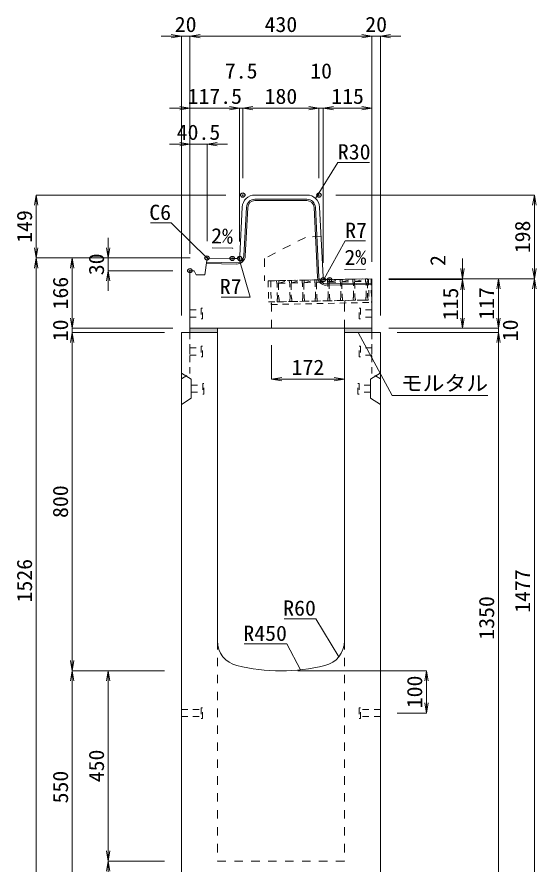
# Model space of a CAD drawing. Units: millimetres at full size. Extents: x -22536 to 51867, y -19720 to 38340.
# Drawn here: x 21276 to 22503, y -8977 to -6974 of the extents above; entities that cross this region are included whole.
import ezdxf
from ezdxf.enums import TextEntityAlignment as Align

# ---------------------------------------------------------------- set-up
doc = ezdxf.new("R2010")
doc.units = ezdxf.units.MM
doc.header["$LTSCALE"] = 20
doc.header["$PDMODE"] = 32
doc.header["$PDSIZE"] = 10
doc.linetypes.add('USER1', pattern=[2, 1, -1])
doc.linetypes.add('USER2', pattern=[1.35, 0.75, -0.6])
for name, color, linetype, lineweight in [('インサート', 3, 'USER2', 9), ('グレーチング', 7, 'USER2', 5), ('モルタル', 7, 'Continuous', 9), ('受枠', 3, 'USER2', 9), ('寸法線', 7, 'Continuous', 13), ('引出線', 4, 'Continuous', 13), ('本体', 2, 'Continuous', 13), ('目地', 132, 'Continuous', 5)]:
    doc.layers.add(name, color=color, linetype=linetype, lineweight=lineweight)
doc.layers.add('作業エリア', color=11, linetype='Continuous')
doc.styles.add('ＭＳ 明朝', font='')
doc.styles.get('ＭＳ 明朝').set_extended_font_data('MS Mincho')

# ---------------------------------------------------------------- blocks, each defined once
blk = doc.blocks.new('open_arrow')
at = {"color": 0, "linetype": 'Continuous', "lineweight": -2}
blk.add_lwpolyline([(7.5, 1.25), (0, 0), (7.5, -1.25)], dxfattribs=at)

msp = doc.modelspace()

# ---------------------------------------------------------------- hatches: boundary and pattern name
at = {"layer": 'モルタル'}
for points in [[(21750, -7720), (21750, -7710), (21685, -7710), (21685, -7720)], [(22115, -7720), (22115, -7710), (22050, -7710), (22050, -7720)]]:
    msp.add_hatch(color=256, dxfattribs=at).paths.add_polyline_path(points)

# ---------------------------------------------------------------- linework, layer by layer
at = {"layer": 'インサート'}
for p, q in [((21685, -7666.5), (21712, -7666.5)), ((21685, -7666.5), (21685, -7683.5)), ((21715, -7662.5), (21712, -7662.5)), ((21712, -7662.5), (21712, -7687.5)), ((21715, -7687.5), (21715, -7662.5)), ((22085, -7662.5), (22088, -7662.5)), ((22085, -7687.5), (22085, -7662.5)), ((22088, -7662.5), (22088, -7687.5)), ((22115, -7666.5), (22088, -7666.5)), ((22115, -7666.5), (22115, -7683.5)), ((21685, -7683.5), (21712, -7683.5)), ((21712, -7687.5), (21715, -7687.5)), ((22088, -7687.5), (22085, -7687.5)), ((22115, -7683.5), (22088, -7683.5)), ((21715, -7752.5), (21712, -7752.5)), ((21712, -7752.5), (21712, -7777.5)), ((21715, -7777.5), (21715, -7752.5)), ((22085, -7752.5), (22088, -7752.5)), ((22085, -7777.5), (22085, -7752.5)), ((22088, -7752.5), (22088, -7777.5)), ((21685, -7756.5), (21712, -7756.5)), ((21685, -7756.5), (21685, -7773.5)), ((22115, -7756.5), (22088, -7756.5)), ((22115, -7756.5), (22115, -7773.5)), ((21685, -7773.5), (21712, -7773.5)), ((21712, -7777.5), (21715, -7777.5)), ((22088, -7777.5), (22085, -7777.5)), ((22115, -7773.5), (22088, -7773.5)), ((21688.2, -7844.5), (21715.2, -7844.5)), ((21688.2, -7844.5), (21688.2, -7861.5)), ((21718.2, -7840.5), (21715.2, -7840.5)), ((21715.2, -7840.5), (21715.2, -7865.5)), ((21718.2, -7865.5), (21718.2, -7840.5)), ((22081.8, -7840.5), (22084.8, -7840.5)), ((22081.8, -7865.5), (22081.8, -7840.5)), ((22084.8, -7840.5), (22084.8, -7865.5)), ((22111.8, -7844.5), (22084.8, -7844.5)), ((22111.8, -7844.5), (22111.8, -7861.5)), ((21688.2, -7861.5), (21715.2, -7861.5)), ((21715.2, -7865.5), (21718.2, -7865.5)), ((22084.8, -7865.5), (22081.8, -7865.5)), ((22111.8, -7861.5), (22084.8, -7861.5)), ((21665, -8611.5), (21712, -8611.5)), ((21665, -8611.5), (21665, -8628.5)), ((21715, -8607.5), (21712, -8607.5)), ((21712, -8607.5), (21712, -8632.5)), ((21715, -8632.5), (21715, -8607.5)), ((22088, -8607.5), (22085, -8607.5)), ((22085, -8607.5), (22085, -8632.5)), ((22088, -8632.5), (22088, -8607.5)), ((22135, -8611.5), (22088, -8611.5)), ((22135, -8628.5), (22135, -8611.5)), ((21665, -8628.5), (21712, -8628.5)), ((21712, -8632.5), (21715, -8632.5)), ((22085, -8632.5), (22088, -8632.5)), ((22135, -8628.5), (22088, -8628.5))]:
    msp.add_line(p, q, dxfattribs=at)
at = {"layer": 'グレーチング'}
for p, q in [((21889.92, -7597.5), (22104.88, -7593.2)), ((21895.04, -7603.4), (21919.92, -7596.9)), ((21895.04, -7603.4), (21920.04, -7602.9)), ((21925.04, -7602.8), (21949.91, -7596.3)), ((21925.04, -7602.8), (21950.03, -7602.3)), ((21955.03, -7602.2), (21979.91, -7595.7)), ((21955.03, -7602.2), (21980.03, -7601.7)), ((21985.03, -7601.6), (22009.9, -7595.1)), ((21985.03, -7601.6), (22010.02, -7601.1)), ((22015.02, -7601), (22039.89, -7594.5)), ((22015.02, -7601), (22040.01, -7600.5)), ((22045.01, -7600.4), (22069.89, -7593.9)), ((22045.01, -7600.4), (22070.01, -7599.9)), ((22075.01, -7599.8), (22099.88, -7593.3)), ((22075.01, -7599.8), (22100, -7599.3)), ((21890.92, -7647.49), (22105.88, -7643.19))]:
    msp.add_line(p, q, dxfattribs=at)
for points in [[(21889.92, -7597.5), (21894.92, -7597.4), (21895.04, -7603.4), (21894.06, -7604.42), (21894.78, -7640.41), (21895.8, -7641.39), (21895.92, -7647.39), (21890.92, -7647.49), (21890.8, -7641.49), (21891.78, -7640.47), (21891.06, -7604.48), (21890.04, -7603.5)], [(21919.92, -7596.9), (21924.92, -7596.8), (21925.04, -7602.8), (21924.06, -7603.82), (21924.78, -7639.81), (21925.8, -7640.79), (21925.92, -7646.79), (21920.92, -7646.89), (21920.8, -7640.89), (21921.78, -7639.87), (21921.06, -7603.88), (21920.04, -7602.9)], [(21949.91, -7596.3), (21954.91, -7596.2), (21955.03, -7602.2), (21954.05, -7603.22), (21954.77, -7639.21), (21955.79, -7640.19), (21955.91, -7646.19), (21950.91, -7646.29), (21950.79, -7640.29), (21951.77, -7639.27), (21951.05, -7603.28), (21950.03, -7602.3)], [(21979.91, -7595.7), (21984.91, -7595.6), (21985.03, -7601.6), (21984.05, -7602.62), (21984.77, -7638.61), (21985.79, -7639.59), (21985.91, -7645.59), (21980.91, -7645.69), (21980.79, -7639.69), (21981.77, -7638.67), (21981.05, -7602.68), (21980.03, -7601.7)], [(22009.9, -7595.1), (22014.9, -7595), (22015.02, -7601), (22014.04, -7602.02), (22014.76, -7638.01), (22015.78, -7638.99), (22015.9, -7644.99), (22010.9, -7645.09), (22010.78, -7639.09), (22011.76, -7638.07), (22011.04, -7602.08), (22010.02, -7601.1)], [(22039.89, -7594.5), (22044.89, -7594.4), (22045.01, -7600.4), (22044.03, -7601.42), (22044.75, -7637.41), (22045.77, -7638.39), (22045.89, -7644.39), (22040.89, -7644.49), (22040.77, -7638.49), (22041.75, -7637.47), (22041.03, -7601.48), (22040.01, -7600.5)], [(22069.89, -7593.9), (22074.89, -7593.8), (22075.01, -7599.8), (22074.03, -7600.82), (22074.75, -7636.81), (22075.77, -7637.79), (22075.89, -7643.79), (22070.89, -7643.89), (22070.77, -7637.89), (22071.75, -7636.87), (22071.03, -7600.88), (22070.01, -7599.9)], [(22099.88, -7593.3), (22104.88, -7593.2), (22105, -7599.2), (22104.02, -7600.22), (22104.74, -7636.21), (22105.76, -7637.19), (22105.88, -7643.19), (22100.88, -7643.29), (22100.76, -7637.29), (22101.74, -7636.27), (22101.02, -7600.28), (22100, -7599.3)]]:
    msp.add_lwpolyline(points, close=True, dxfattribs=at)
at = {"layer": 'モルタル'}
for points in [[(21685, -7710), (21750, -7710), (21750, -7720), (21685, -7720)], [(22050, -7710), (22115, -7710), (22115, -7720), (22050, -7720)]]:
    msp.add_lwpolyline(points, close=True, dxfattribs=at)
at = {"layer": '作業エリア'}
for p in [(21810, -7395), (21990, -7395), (21725.5, -7543.81), (21785, -7545), (21802.5, -7545), (21685, -7573.81), (22000, -7595), (22015, -7595)]:
    msp.add_point(p, dxfattribs=at)
at = {"layer": '受枠'}
for p, q in [((21869.93, -7597.9), (22112.88, -7593.04)), ((21869.93, -7597.9), (21870.93, -7647.89)), ((21875.93, -7597.78), (21877.05, -7653.77)), ((22106.88, -7593.16), (22107.88, -7643.15)), ((22112.88, -7593.04), (22114, -7649.03)), ((21870.93, -7647.89), (22107.88, -7643.15)), ((21877.05, -7653.77), (22114, -7649.03)), ((22050.89, -7644.29), (22051.01, -7650.29))]:
    msp.add_line(p, q, dxfattribs=at)
at = {"layer": '寸法線'}
for p, q in [((21733, -7019.42), (21617, -7019.42)), ((21665, -7680), (21665, -7019.42)), ((21685, -7019.42), (22115, -7019.42)), ((21685, -7533.81), (21685, -7019.42)), ((21685, -7533.81), (21685, -7019.42)), ((22067, -7019.42), (22183, -7019.42)), ((22115, -7553), (22115, -7019.42)), ((22115, -7553), (22115, -7019.42)), ((22135, -7680), (22135, -7019.42)), ((21637, -7189.42), (21802.5, -7189.42)), ((21685, -7533.81), (21685, -7189.42)), ((21754.5, -7189.42), (21858, -7189.42)), ((21802.5, -7505), (21802.5, -7189.42)), ((21802.5, -7505), (21802.5, -7189.42)), ((21810, -7355), (21810, -7189.42)), ((21810, -7189.42), (21990, -7189.42)), ((21810, -7355), (21810, -7189.42)), ((21942, -7189.42), (22048, -7189.42)), ((21990, -7355), (21990, -7189.42)), ((21990, -7355), (21990, -7189.42)), ((22000, -7555), (22000, -7189.42)), ((22000, -7189.42), (22115, -7189.42)), ((22000, -7555), (22000, -7189.42)), ((22115, -7553), (22115, -7189.42)), ((21637, -7274.42), (21773.5, -7274.42)), ((21685, -7533.81), (21685, -7274.42)), ((21725.5, -7503.81), (21725.5, -7274.42)), ((21322.06, -7395), (21322.06, -7543.81)), ((21770, -7395), (21322.06, -7395)), ((22030, -7395), (22498.78, -7395)), ((22498.78, -7395), (22498.78, -7593)), ((21492.06, -7495.81), (21492.06, -7621.81)), ((21685.5, -7543.81), (21322.06, -7543.81)), ((21322.06, -9070), (21322.06, -7543.81)), ((21685.5, -7543.81), (21322.06, -7543.81)), ((21407.06, -7543.81), (21407.06, -7710)), ((21685.5, -7543.81), (21407.06, -7543.81)), ((21685.5, -7543.81), (21492.06, -7543.81)), ((22328.78, -7545), (22328.78, -7643)), ((21645, -7573.81), (21492.06, -7573.81)), ((22155, -7593), (22328.78, -7593)), ((22155, -7593), (22413.78, -7593)), ((22155, -7593), (22498.78, -7593)), ((22155, -7593), (22498.78, -7593)), ((22155, -7595), (22328.78, -7595)), ((22155, -7595), (22328.78, -7595)), ((22328.78, -7595), (22328.78, -7710)), ((22413.78, -7593), (22413.78, -7710)), ((22498.78, -7593), (22498.78, -9070)), ((21407.06, -7662), (21407.06, -7768)), ((22413.78, -7662), (22413.78, -7768)), ((21645, -7710), (21407.06, -7710)), ((21645, -7710), (21407.06, -7710)), ((22155, -7710), (22328.78, -7710)), ((22155, -7710), (22413.78, -7710)), ((22155, -7710), (22413.78, -7710)), ((21625, -7720), (21407.06, -7720)), ((21407.06, -7720), (21407.06, -8520)), ((21625, -7720), (21407.06, -7720)), ((22175, -7720), (22413.78, -7720)), ((22175, -7720), (22413.78, -7720)), ((22413.78, -7720), (22413.78, -9070)), ((21878, -7750), (21878, -7830.23)), ((21878, -7830.23), (22050, -7830.23)), ((21625, -8520), (21407.06, -8520)), ((21407.06, -9070), (21407.06, -8520)), ((21625, -8520), (21407.06, -8520)), ((21492.06, -8520), (21492.06, -8970)), ((21625, -8520), (21492.06, -8520)), ((21940, -8520), (22243.78, -8520)), ((22243.78, -8520), (22243.78, -8620)), ((22175, -8620), (22243.78, -8620)), ((21625, -8970), (21492.06, -8970)), ((21492.06, -8970), (21492.06, -9070)), ((21625, -8970), (21492.06, -8970))]:
    msp.add_line(p, q, dxfattribs=at)
at = {"layer": '引出線'}
for points in [[(21982.14, -7403.26), (22034.6, -7317.93), (22109.27, -7317.93)], [(21728.13, -7546.85), (21640.5, -7461.04), (21592.16, -7461.04)], [(22001.83, -7593.07), (22051.86, -7503.47), (22099.79, -7503.47)], [(21786.1, -7520.96), (21737.36, -7519.98), (21786.11, -7520.96)], [(21800.67, -7543.07), (21827.18, -7636.44), (21759.25, -7636.44)], [(22050.86, -7571.41), (22099.57, -7570.44), (22050.83, -7571.41)], [(22082.5, -7720), (22163.13, -7869.03), (22389.05, -7869.03)], [(22037.07, -8486.68), (21982.66, -8396.79), (21907.98, -8396.79)], [(21946.44, -8517.6), (21914.22, -8456.45), (21813.21, -8456.45)]]:
    msp.add_lwpolyline(points, dxfattribs=at)
at = {"layer": '本体'}
for p, q in [((21838.54, -7395), (21961.46, -7395)), ((21802.83, -7538.35), (21808.57, -7423.5)), ((21999.67, -7588.35), (21991.43, -7423.5)), ((21724.76, -7549.76), (21720.5, -7583.81)), ((21724.76, -7549.76), (21731.5, -7543.93)), ((21731.5, -7543.93), (21785, -7545)), ((21785, -7545), (21795.84, -7545)), ((21685, -7710), (21685, -7573.81)), ((21695, -7573.81), (21685, -7573.81)), ((21700, -7583.81), (21695, -7573.81)), ((21720.5, -7583.81), (21700, -7583.81)), ((22015, -7595), (22006.66, -7595)), ((22115, -7593), (22015, -7595)), ((22115, -7710), (22115, -7593)), ((21685, -7710), (22115, -7710)), ((21665, -7720), (21665, -9070)), ((21665, -7720), (21750, -7720)), ((21750, -7720), (21750, -8449.47)), ((22050, -7720), (22135, -7720)), ((22050, -7720), (22050, -8449.47)), ((22135, -7720), (22135, -9070))]:
    msp.add_line(p, q, dxfattribs=at)
at = {"layer": '本体', "linetype": 'USER1'}
for p, q in [((21994.85, -7492), (21958, -7495)), ((21958, -7495), (21861, -7545)), ((21861, -7545), (21861, -7598.08)), ((22015, -7595), (21861, -7598.08)), ((21878, -7710), (21878, -7647.75)), ((22050, -7710), (22050, -7644.31))]:
    msp.add_line(p, q, dxfattribs=at)
at = {"layer": '本体', "linetype": 'USER2', "lineweight": 9}
for p, q in [((21685, -7817), (21685, -7720)), ((22115, -7817), (22115, -7720)), ((21665, -7829.5), (21685, -7817)), ((22135, -7829.5), (22115, -7817))]:
    msp.add_line(p, q, dxfattribs=at)
at = {"layer": '本体', "lineweight": 9}
for p, q in [((21665, -7816), (21688.2, -7830.5)), ((21688.2, -7830.5), (21688.2, -7875.5)), ((22134.58, -7816.26), (22111.8, -7830.5)), ((22111.8, -7830.5), (22111.8, -7875.5)), ((21688.2, -7875.5), (21665, -7890)), ((22111.8, -7875.5), (22135, -7890))]:
    msp.add_line(p, q, dxfattribs=at)
at = {"layer": '本体', "linetype": 'USER1', "lineweight": 15}
for p, q in [((21750, -8449.47), (21750, -8970)), ((22050, -8449.47), (22050, -8970)), ((21750, -8970), (22050, -8970))]:
    msp.add_line(p, q, dxfattribs=at)
at = {"layer": '本体'}
for centre, radius, start, end in [((21838.54, -7425), 30, 90, 177.13759), ((21961.46, -7425), 30, 2.86241, 90), ((21795.84, -7538), 7, 270, 357.13759), ((22006.66, -7588), 7, 182.86241, 270), ((21810, -8449.47), 60, 180, 256.65764), ((21990, -8449.47), 60, 283.34236, 0), ((21900, -8070), 450, 256.65764, 283.34236)]:
    msp.add_arc(centre, radius, start, end, dxfattribs=at)
at = {"layer": '目地'}
for p, q in [((21838.54, -7405), (21961.46, -7405)), ((21838.54, -7408), (21961.46, -7408)), ((21812.81, -7539.06), (21818.56, -7424)), ((21815.81, -7539.21), (21821.56, -7424.15)), ((21978.44, -7424.15), (21986.69, -7589.16)), ((21981.44, -7424), (21989.69, -7589.01)), ((21723.88, -7556.78), (21795.43, -7558.21)), ((21724.25, -7553.79), (21795.49, -7555.21)), ((22007.01, -7605.16), (22115, -7603)), ((22007.07, -7608.16), (22115, -7606))]:
    msp.add_line(p, q, dxfattribs=at)
for centre, radius, start, end in [((21838.54, -7425), 20, 90, 177.13759), ((21838.54, -7425), 17, 90, 177.13759), ((21961.46, -7425), 20, 2.86241, 90), ((21961.46, -7425), 17, 2.86241, 90), ((21795.83, -7538.22), 20, 268.85424, 357.13759), ((21795.83, -7538.22), 17, 268.85424, 357.13759), ((22006.67, -7588.17), 20, 182.86241, 271.14576), ((22006.67, -7588.17), 17, 182.86241, 271.14576)]:
    msp.add_arc(centre, radius, start, end, dxfattribs=at)

# ---------------------------------------------------------------- block references
at = {"layer": '寸法線', "xscale": 3.2, "yscale": 3.2}
for p, rotation in [((21665, -7019.42), 180), ((22115, -7019.42), 180), ((22115, -7019.42), 180), ((21685, -7189.42), 180), ((21802.5, -7189.42), 180), ((21802.5, -7189.42), 180), ((21990, -7189.42), 180), ((21990, -7189.42), 180), ((22115, -7189.42), 180), ((21685, -7274.42), 180), ((21322.06, -7395), 270), ((22498.78, -7395), 270), ((21322.06, -7543.81), 90), ((21492.06, -7543.81), 90), ((21322.06, -7543.81), 270), ((21407.06, -7543.81), 270), ((22328.78, -7593), 90), ((22498.78, -7593), 90), ((21492.06, -7573.81), 270), ((22328.78, -7595), 270), ((22328.78, -7595), 270), ((22413.78, -7593), 270), ((22498.78, -7593), 270), ((21407.06, -7710), 90), ((21407.06, -7710), 90), ((22328.78, -7710), 90), ((22413.78, -7710), 90), ((22413.78, -7710), 90), ((21407.06, -7720), 270), ((21407.06, -7720), 270), ((22413.78, -7720), 270), ((22413.78, -7720), 270), ((22050, -7830.23), 180), ((21407.06, -8520), 90), ((21407.06, -8520), 270), ((21492.06, -8520), 270), ((22243.78, -8520), 270), ((22243.78, -8620), 90), ((21492.06, -8970), 90), ((21492.06, -8970), 270)]:
    msp.add_blockref('open_arrow', p, dxfattribs=dict(at, rotation=rotation))
for p in [(21685, -7019.42), (21685, -7019.42), (22135, -7019.42), (21810, -7189.42), (21810, -7189.42), (22000, -7189.42), (22000, -7189.42), (21725.5, -7274.42), (21878, -7830.23)]:
    msp.add_blockref('open_arrow', p, dxfattribs=at)
at = {"layer": '引出線', "xscale": 0.0533, "yscale": 0.0533}
for p, rotation in [((21982.14, -7403.26), 58.4), ((21786.1, -7520.96), 178.9), ((21728.13, -7546.85), 135.6), ((21800.67, -7543.07), 285.9), ((22050.86, -7571.41), 1.1), ((22001.83, -7593.07), 60.8), ((22082.5, -7720), 298.4), ((22037.07, -8486.68), 121.2), ((21946.44, -8517.6), 117.8)]:
    msp.add_blockref('open_arrow', p, dxfattribs=dict(at, rotation=rotation))

# ---------------------------------------------------------------- texts
at = {"layer": '寸法線', "style": 'ＭＳ 明朝', "width": 1.05}
for s, p in [('20', (21675, -6991.42)), ('430', (21900, -6991.42)), ('20', (22125, -6991.42)), ('7.5', (21806.25, -7101.42)), ('10', (21995, -7101.42)), ('117.5', (21743.75, -7161.42)), ('180', (21900, -7161.42)), ('115', (22057.5, -7161.42)), ('40.5', (21705.25, -7246.42)), ('172', (21964, -7802.23))]:
    msp.add_text(s, height=36.03, dxfattribs=at).set_placement(p, align=Align.MIDDLE_CENTER)
for s, p in [('149', (21294.06, -7469.4)), ('198', (22470.78, -7494)), ('30', (21464.06, -7558.81)), ('2', (22270.78, -7549.66)), ('166', (21379.06, -7626.9)), ('115', (22300.78, -7652.5)), ('117', (22385.78, -7651.5)), ('10', (21379.06, -7715)), ('10', (22441.78, -7715)), ('800', (21379.06, -8120)), ('1526', (21294.06, -8306.91)), ('1477', (22470.78, -8331.5)), ('1350', (22385.78, -8395)), ('100', (22215.78, -8570)), ('450', (21464.06, -8745)), ('550', (21379.06, -8795))]:
    msp.add_text(s, height=36.03, rotation=90, dxfattribs=at).set_placement(p, align=Align.MIDDLE_CENTER)
at = {"layer": '引出線', "style": 'ＭＳ 明朝', "width": 1.05}
for s, p in [('R30', (22034.6, -7274.73)), ('R7', (22051.86, -7460.27)), ('モルタル', (22183.13, -7821.92))]:
    msp.add_text(s, height=36.03, dxfattribs=at).set_placement(p, align=Align.TOP_LEFT)
for s, p in [('C6', (21640.5, -7417.84)), ('R7', (21807.18, -7593.24)), ('R60', (21982.66, -8353.59)), ('R450', (21914.22, -8413.25))]:
    msp.add_text(s, height=36.03, dxfattribs=at).set_placement(p, align=Align.TOP_RIGHT)
msp.add_text('2%', height=36.03, rotation=358.854, dxfattribs=at).set_placement((21787.05, -7474.06), align=Align.TOP_RIGHT)
msp.add_text('2%', height=36.03, rotation=1.146, dxfattribs=at).set_placement((22049.89, -7524.52), align=Align.TOP_LEFT)

doc.saveas('drawing.dxf')
